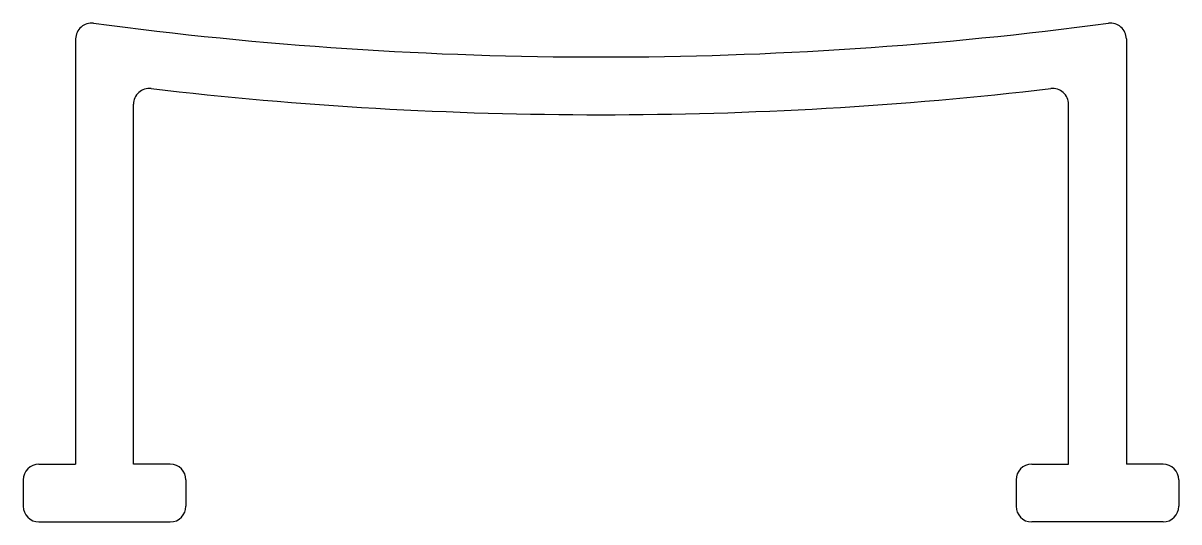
# Model space of a CAD drawing. Extents: x 231.6 to 253.6, y 758.4 to 767.9.
import ezdxf

# ---------------------------------------------------------------- set-up
doc = ezdxf.new("R2010")
doc.units = 0
doc.layers.get('0').update_dxf_attribs({"linetype": 'CONTINUOUS'})

msp = doc.modelspace()

# ---------------------------------------------------------------- linework, layer by layer
for p, q in [((232.602, 767.631), (232.602, 759.531)), ((252.602, 767.631), (252.602, 759.531)), ((233.702, 759.531), (233.702, 766.385)), ((251.502, 759.531), (251.502, 766.385)), ((231.902, 759.531), (232.602, 759.531)), ((234.402, 759.531), (233.702, 759.531)), ((250.802, 759.531), (251.502, 759.531)), ((253.302, 759.531), (252.602, 759.531)), ((231.602, 759.231), (231.602, 758.731)), ((234.702, 759.231), (234.702, 758.731)), ((250.502, 759.231), (250.502, 758.731)), ((253.602, 759.231), (253.602, 758.731)), ((231.902, 758.431), (234.402, 758.431)), ((253.302, 758.431), (250.802, 758.431))]:
    msp.add_line(p, q)
for centre, radius, start, end in [((232.902, 767.631), 0.3, 82.3855, 180), ((242.602, 840.189), 72.903, 262.38546, 277.61454), ((252.302, 767.631), 0.3, 0, 97.6145), ((234.002, 766.385), 0.3, 83.3536, 180), ((242.602, 840.189), 74.003, 263.35357, 276.64643), ((251.202, 766.385), 0.3, 0, 96.6464), ((231.902, 759.231), 0.3, 90, 180), ((234.402, 759.231), 0.3, 0, 90), ((250.802, 759.231), 0.3, 90, 180), ((253.302, 759.231), 0.3, 0, 90), ((231.902, 758.731), 0.3, 180, 270), ((234.402, 758.731), 0.3, 270, 0), ((250.802, 758.731), 0.3, 180, 270), ((253.302, 758.731), 0.3, 270, 0)]:
    msp.add_arc(centre, radius, start, end)

doc.saveas('drawing.dxf')
